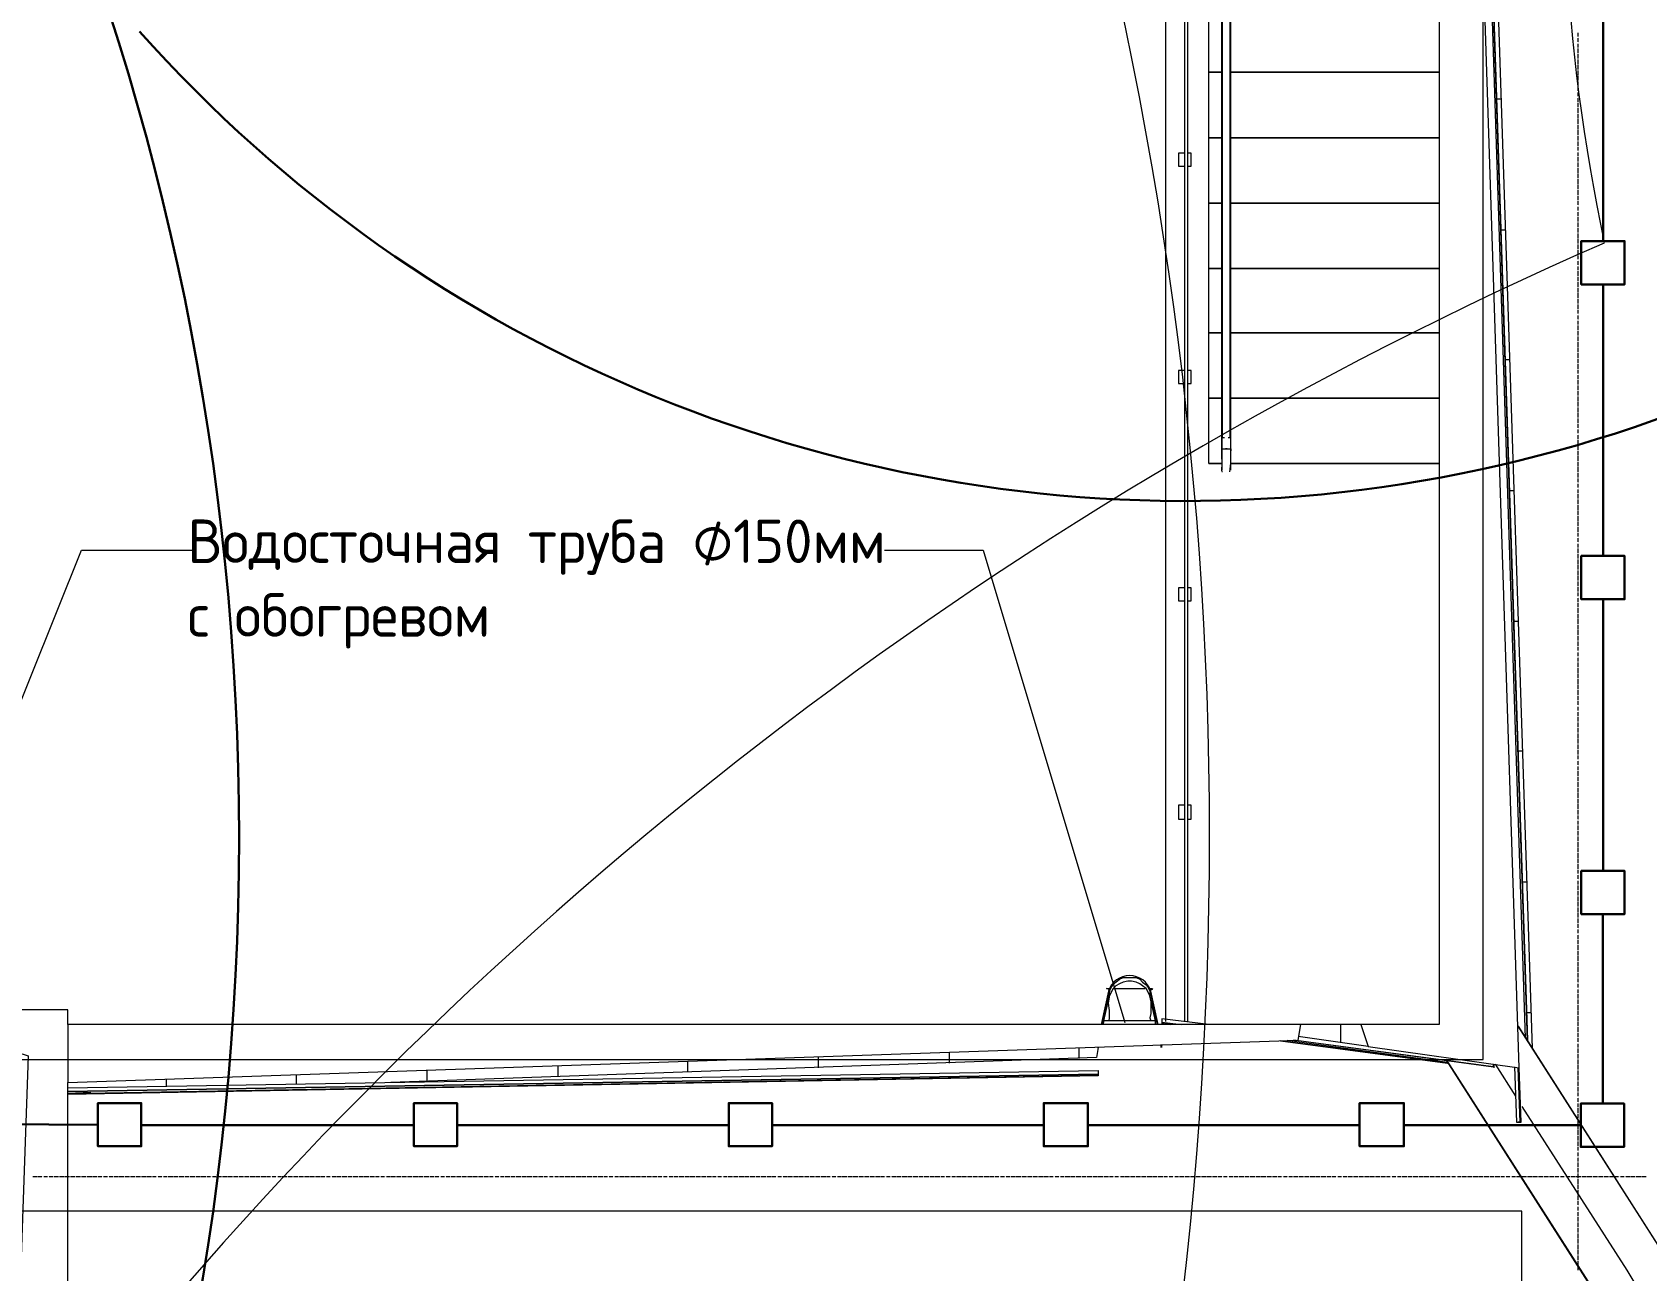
# Model space of a CAD drawing. Header units: millimetres. Extents: x -42533 to 645315, y 3457 to 82611.
# Drawn here: x 554626 to 562050, y 31886 to 37583 of the extents above; entities that cross this region are included whole.
import ezdxf

# ---------------------------------------------------------------- set-up
doc = ezdxf.new("R2010")
doc.units = ezdxf.units.MM
for name, color, linetype, true_color in [('PDF _!ЭОМ.Молниезащита', 7, 'Continuous', 0x954a95), ('PDF _Аннотация', 7, 'Continuous', 0xbababa), ('PDF _Антураж', 7, 'Continuous', 0xbababa), ('PDF _Крыша', 7, 'Continuous', 0xbababa), ('PDF _Крыша штриховка', 7, 'Continuous', 0xbababa), ('PDF _Лестницы', 7, 'Continuous', 0xbababa), ('PDF _Обобщенные модели', 7, 'Continuous', 0xbababa), ('PDF _Ограждение', 7, 'Continuous', 0xbababa), ('PDF _Оси', 7, 'Continuous', 0xbababa)]:
    doc.layers.add(name, color=color, linetype=linetype, true_color=true_color)
doc.layers.add('PDF _Линии', color=7, linetype='Continuous')
doc.layers.add('PDF _Текст', color=7, linetype='Continuous')
doc.styles.add('PDF GOST Common', font='GOST_Common.ttf')

msp = doc.modelspace()

# ---------------------------------------------------------------- linework, layer by layer
at = {"layer": 'PDF _!ЭОМ.Молниезащита', "color": 5, "lineweight": 30}
for points in [[(561850.7, 37876.2), (561850.7, 36872.4), (561850.7, 36622.5), (561948.1, 36622.5), (561948.1, 36423.4), (561749, 36423.4), (561749, 36622.5), (561850.7, 36622.5)], [(561850.7, 36423.4), (561850.7, 35423.9), (561850.7, 35174), (561948.1, 35174), (561948.1, 34975), (561749, 34975), (561749, 35174), (561850.7, 35174)], [(561850.7, 34975), (561850.7, 33975.4), (561850.7, 33725.5), (561948.1, 33725.5), (561948.1, 33526.5), (561749, 33526.5), (561749, 33725.5), (561850.7, 33725.5)], [(561848.6, 33526.5), (561848.6, 32904.9), (561848.6, 32655), (561946, 32655), (561946, 32455.9), (561746.9, 32455.9), (561746.9, 32655), (561848.6, 32655)], [(556380.4, 32556.1), (555376.6, 32556.1), (555126.7, 32556.1), (555126.7, 32458.7), (554927.7, 32458.7), (554927.7, 32657.8), (555126.7, 32657.8), (555126.7, 32556.1)], [(557828.9, 32556.1), (556829.3, 32556.1), (556579.4, 32556.1), (556579.4, 32458.7), (556380.4, 32458.7), (556380.4, 32657.8), (556579.4, 32657.8), (556579.4, 32556.1)], [(559277.4, 32556.1), (558277.8, 32556.1), (558027.9, 32556.1), (558027.9, 32458.7), (557828.9, 32458.7), (557828.9, 32657.8), (558027.9, 32657.8), (558027.9, 32556.1)], [(560730.1, 32556.1), (559730.5, 32556.1), (559480.7, 32556.1), (559480.7, 32458.7), (559277.4, 32458.7), (559277.4, 32657.8), (559480.7, 32657.8), (559480.7, 32556.1)], [(561746.9, 32555.5), (561183.3, 32556.1), (560933.4, 32556.1), (560933.4, 32458.7), (560730.1, 32458.7), (560730.1, 32657.8), (560933.4, 32657.8), (560933.4, 32556.1)], [(554250.8, 32562), (554927.7, 32558.2)]]:
    msp.add_lwpolyline(points, dxfattribs=at)
at = {"layer": 'PDF _!ЭОМ.Молниезащита', "color": 116, "lineweight": 30, "true_color": 0x136734}
for centre, radius in [((543274.8, 33878.4), 12301.6), ((567904.4, 20845.7), 12246.5)]:
    msp.add_circle(centre, radius, dxfattribs=at)
at = {"layer": 'PDF _!ЭОМ.Молниезащита', "lineweight": 13}
for centre, radius, start, end in [((541973.2, 33883.9), 18066.6, 258.64082, 32.4196), ((570543.1, 38448.5), 8879.4, 174.08386, 191.9092), ((569238.6, 19731.8), 18425.9, 113.6261, 221.93481)]:
    msp.add_arc(centre, radius, start, end, dxfattribs=at)
at = {"layer": 'PDF _!ЭОМ.Молниезащита', "lineweight": 30}
msp.add_arc((559928.9, 41862.4), 6435.6, 221.63269, 326.21705, dxfattribs=at)
at = {"layer": 'PDF _Аннотация', "color": 8, "lineweight": 9}
for points in [[(554030.6, 33155), (554852.2, 35200.6), (555360.5, 35200.6)], [(558545.5, 35200.6), (558998.6, 35200.6), (559650.9, 33027.9)]]:
    msp.add_lwpolyline(points, dxfattribs=at)
at = {"layer": 'PDF _Антураж', "color": 8, "lineweight": 18}
for points in [[(561959.2, 31888.6), (562226, 31443.9), (562759.6, 31363.4), (562399.6, 42502.4), (562602.9, 48813.1), (562399.6, 55094.1), (562556.3, 55733.6), (561328.1, 55733.6), (561213.7, 55272), (561188.3, 55263.5), (561306.9, 55733.6)], [(561137.5, 42362.6), (561146, 42366.9), (561154.4, 42366.9), (561154.4, 42362.6), (561188.3, 42362.6), (561192.6, 42366.9), (561501.7, 32947.4)], [(561493.3, 32955.9), (561188.3, 42362.6), (561213.7, 42354.1), (561522.9, 32909.3)], [(561501.7, 32943.2), (561192.6, 42358.4)], [(559578.9, 33171.9), (559587.4, 33188.9), (559595.8, 33201.6), (559608.5, 33214.3), (559625.5, 33227), (559642.4, 33235.4), (559663.6, 33235.4), (559680.5, 33235.4), (559701.7, 33235.4), (559718.7, 33227), (559731.4, 33214.3), (559748.3, 33201.6), (559756.8, 33188.9), (559765.2, 33171.9), (559765.2, 33150.7), (559756.8, 33167.7), (559748.3, 33184.6), (559731.4, 33197.3), (559718.7, 33205.8), (559701.7, 33214.3), (559680.5, 33218.5), (559663.6, 33218.5), (559642.4, 33214.3), (559625.5, 33205.8), (559608.5, 33197.3), (559595.8, 33184.6), (559587.4, 33167.7), (559578.9, 33150.7), (559578.9, 33171.9), (559545, 33019.4)], [(559553.5, 33036.4), (559578.9, 33150.7)], [(559765.2, 33171.9), (559799.1, 33019.4)], [(559790.7, 33036.4), (559765.2, 33150.7)], [(559790.7, 33019.4), (559790.7, 33036.4), (559553.5, 33036.4), (559549.2, 33019.4)], [(559896.5, 33019.4), (559820.3, 33027.9), (559909.2, 33019.4)], [(559820.3, 33023.7), (559858.4, 33019.4)], [(559820.3, 33019.4), (559820.3, 33019.4)], [(559523.8, 32913.6), (559528.1, 32913.6), (559519.6, 32867), (556275.3, 32752.6)], [(559816.1, 32926.3), (559816.1, 32913.6)], [(559820.3, 32913.6), (559820.3, 32926.3)], [(560396.3, 32947.4), (561133.3, 32845.8)], [(560438.7, 32947.4), (561345, 32824.6), (560426, 32947.4)], [(560769, 32917.8), (560447.1, 32964.4)], [(561349.3, 32824.6), (561349.3, 32837.3), (561345, 32824.6), (561345, 32828.8), (561345, 32833.1)], [(561349.3, 32820.4), (561349.3, 32837.3), (561345, 32828.8)], [(561442.4, 32824.6), (561450.9, 32570.5), (561467.9, 32570.5), (561472.1, 32570.5), (561459.4, 32570.5), (561463.6, 32570.5), (561467.9, 32570.5), (561463.6, 32570.5), (561467.9, 32570.5), (561472.1, 32570.5), (561463.6, 32820.4)], [(561467.9, 32570.5), (561459.4, 32820.4)], [(554788.7, 32727.2), (559528.1, 32807.7), (559528.1, 32790.7), (559528.1, 32786.5), (559528.1, 32782.3), (554788.7, 32697.6)], [(559528.1, 32790.7), (554788.7, 32710.3), (559528.1, 32790.7)], [(554894.6, 32706), (554788.7, 32701.8), (559528.1, 32786.5)], [(561450.9, 32570.5), (561463.6, 32570.5)]]:
    msp.add_lwpolyline(points, dxfattribs=at)
msp.add_lwpolyline([(560036.3, 33019.4), (559820.3, 33044.9), (559820.3, 33027.9), (559820.3, 33023.7), (559820.3, 33019.4), (559803.4, 33019.4), (559769.5, 33171.9, 0.742756), (559574.7, 33171.9), (559540.8, 33019.4)], format="xyb", dxfattribs=at)
msp.add_lwpolyline([(561133.3, 32841.6), (560366.7, 32943.2)], close=True, dxfattribs=at)
at = {"layer": 'PDF _Крыша', "color": 8, "lineweight": 9}
msp.add_lwpolyline([(560735.1, 33019.4), (560459.8, 33019.4)], dxfattribs=at)
at = {"layer": 'PDF _Крыша штриховка', "color": 8, "lineweight": 9}
for points in [[(561362, 37276), (561378.9, 37276)], [(561378.9, 36674.5), (561400.1, 36674.5)], [(561400.1, 36077.4), (561421.3, 36077.4)], [(561421.3, 35475.9), (561438.2, 35475.9)], [(561438.2, 34874.5), (561459.4, 34874.5)], [(561459.4, 34277.3), (561476.3, 34277.3)], [(561476.3, 33675.9), (561497.5, 33675.9)], [(561497.5, 33074.5), (561518.7, 33074.5)], [(560642, 33019.4), (560642, 32939)], [(558841.9, 32892.4), (558841.9, 32841.6)], [(559439.1, 32913.6), (559439.1, 32862.7)], [(557041.9, 32828.8), (557041.9, 32778)], [(557639.1, 32850), (557639.1, 32799.2)], [(558240.5, 32871.2), (558240.5, 32820.4)], [(555241.9, 32765.3), (555241.9, 32735.7)], [(555839.1, 32786.5), (555839.1, 32744.1)], [(556440.5, 32807.7), (556440.5, 32761.1)]]:
    msp.add_lwpolyline(points, dxfattribs=at)
at = {"layer": 'PDF _Лестницы', "lineweight": 9}
msp.add_lwpolyline([(560036.3, 35598.8), (560095.6, 35598.8), (560036.3, 35598.8), (560036.3, 35899.5), (560036.3, 36200.2), (560036.3, 36496.7), (560036.3, 36797.4), (560036.3, 37098.1), (560036.3, 37398.8), (560036.3, 37699.5), (560036.3, 38000.2), (560036.3, 38296.7), (560036.3, 38597.4), (560036.3, 38898.1), (560036.3, 39198.8), (560036.3, 39499.5), (560036.3, 39800.2), (560036.3, 40096.7), (560036.3, 40397.4), (560036.3, 40698.1), (560095.6, 40698.1)], dxfattribs=at)
for points in [[(560095.6, 37398.8), (560036.3, 37398.8)], [(561095.1, 37398.8), (560138, 37398.8)], [(560095.6, 37098.1), (560036.3, 37098.1)], [(561095.1, 37098.1), (560138, 37098.1)], [(560095.6, 36797.4), (560036.3, 36797.4)], [(561095.1, 36797.4), (560138, 36797.4)], [(560095.6, 36496.7), (560036.3, 36496.7)], [(561095.1, 36496.7), (560138, 36496.7)], [(560095.6, 36200.2), (560036.3, 36200.2)], [(561095.1, 36200.2), (560138, 36200.2)], [(560095.6, 35899.5), (560036.3, 35899.5)], [(561095.1, 35899.5), (560138, 35899.5)], [(561095.1, 35598.8), (560138, 35598.8)]]:
    msp.add_lwpolyline(points, close=True, dxfattribs=at)
at = {"layer": 'PDF _Линии', "color": 8, "lineweight": 9}
for points in [[(581530.7, 32858.5), (581619.6, 25417), (554538.8, 25489), (554538.8, 32858.5), (561298.4, 32858.5), (561298.4, 55496.4), (574597.4, 55496.4), (574597.4, 32858.5), (581496.8, 32858.5)], [(559837.2, 41134.4), (559837.2, 33032.1)], [(554788.7, 33019.4), (554788.7, 33087.2), (554191.5, 33087.2), (554212.7, 33002.5), (554606.6, 32875.4), (554348.2, 25484.8), (559511.1, 25688.1), (559523.8, 25755.8), (554788.7, 25755.8), (554788.7, 32752.6)], [(581399.4, 32197.8), (574597.4, 32197.8), (574597.4, 29449), (561476.3, 29449), (561476.3, 32159.7), (554538.8, 32159.7)]]:
    msp.add_lwpolyline(points, dxfattribs=at)
for points in [[(561095.1, 33019.4), (560735.1, 33019.4), (560769, 32917.8), (561463.6, 32820.4), (561154.4, 42362.6), (561095.1, 42375.3)], [(554788.7, 33019.4), (554788.7, 32752.6), (560447.1, 32947.4), (560459.8, 33019.4)]]:
    msp.add_lwpolyline(points, close=True, dxfattribs=at)
at = {"layer": 'PDF _Обобщенные модели', "color": 8, "lineweight": 18}
for points in [[(559578.9, 33180.4), (559566.2, 33184.6), (559578.9, 33184.6)], [(559574.7, 33036.4), (559578.9, 33044.9), (559578.9, 33053.3), (559578.9, 33083), (559574.7, 33116.9), (559578.9, 33146.5)], [(559600.1, 33184.6), (559672.1, 33184.6), (559744.1, 33184.6)], [(559765.2, 33184.6), (559778, 33184.6), (559773.7, 33180.4), (559765.2, 33176.1)], [(559769.5, 33125.3), (559769.5, 33070.3), (559765.2, 33049.1), (559769.5, 33036.4)]]:
    msp.add_lwpolyline(points, dxfattribs=at)
at = {"layer": 'PDF _Ограждение', "color": 8, "lineweight": 9}
for points in [[(559926.2, 33032.1), (559926.2, 41253), (559938.9, 41253), (559938.9, 33032.1)], [(560095.6, 35666.5), (560095.6, 35658.1), (560095.6, 35666.5), (560095.6, 35704.6), (560095.6, 35730.1), (560095.6, 40689.7), (560095.6, 40710.8), (560095.6, 41007.3), (560138, 41007.3), (560138, 41020), (560138, 41007.3)], [(560108.3, 35717.4), (560099.8, 35717.4), (560099.8, 40698.1), (560099.8, 40956.5), (560133.7, 40956.5), (560133.7, 40698.1), (560133.7, 35717.4), (560125.2, 35717.4)], [(560095.6, 40698.1), (560095.6, 35738.5), (560095.6, 35734.3), (560095.6, 35730.1), (560095.6, 35725.8), (560095.6, 35721.6), (560095.6, 35717.4), (560095.6, 35713.1), (560095.6, 35708.9), (560095.6, 35704.6), (560095.6, 35666.5), (560095.6, 35662.3), (560095.6, 35658.1), (560095.6, 35653.8), (560095.6, 35649.6), (560095.6, 35645.4), (560095.6, 35641.1), (560095.6, 35636.9), (560095.6, 35632.6), (560095.6, 35628.4), (560095.6, 35624.2), (560095.6, 35619.9), (560095.6, 35615.7), (560095.6, 35611.5), (560095.6, 35607.2), (560095.6, 35603), (560095.6, 35598.8), (560095.6, 35594.5), (560095.6, 35590.3), (560095.6, 35586.1), (560095.6, 35581.8), (560095.6, 35577.6), (560095.6, 35573.4), (560095.6, 35569.1)], [(560095.6, 35619.9), (560095.6, 35624.2), (560095.6, 35628.4), (560095.6, 35632.6), (560095.6, 35636.9), (560095.6, 35641.1), (560095.6, 35645.4), (560095.6, 35649.6), (560095.6, 35653.8), (560095.6, 35658.1), (560095.6, 35662.3), (560095.6, 35666.5), (560138, 35666.5), (560138, 35704.6), (560138, 35730.1), (560138, 40689.7)], [(560138, 35569.1), (560138, 35573.4), (560138, 35577.6), (560138, 35581.8), (560138, 35586.1), (560138, 35590.3), (560138, 35594.5), (560138, 35598.8), (560138, 35603), (560138, 35607.2), (560138, 35611.5), (560138, 35615.7), (560138, 35619.9), (560138, 35624.2), (560138, 35628.4), (560138, 35632.6), (560138, 35636.9), (560138, 35641.1), (560138, 35645.4), (560138, 35649.6), (560138, 35653.8), (560138, 35658.1), (560138, 35662.3), (560138, 35666.5), (560138, 35704.6), (560138, 35708.9), (560138, 35713.1), (560138, 35717.4), (560138, 35721.6), (560138, 35725.8), (560138, 35730.1), (560138, 35734.3), (560138, 35738.5), (560138, 40698.1)], [(559926.2, 37026.1), (559896.5, 37026.1), (559896.5, 36966.8), (559926.2, 36966.8)], [(559938.9, 36966.8), (559955.8, 36966.8), (559955.8, 37026.1), (559938.9, 37026.1)], [(559926.2, 36026.5), (559896.5, 36026.5), (559896.5, 35967.2), (559926.2, 35967.2)], [(559938.9, 35967.2), (559955.8, 35967.2), (559955.8, 36026.5), (559938.9, 36026.5)], [(560095.6, 35564.9), (560095.6, 35569.1), (560095.6, 35573.4), (560095.6, 35577.6), (560095.6, 35581.8)], [(560099.8, 35560.6), (560095.6, 35560.6)], [(559926.2, 35027), (559896.5, 35027), (559896.5, 34967.7), (559926.2, 34967.7)], [(559938.9, 34967.7), (559955.8, 34967.7), (559955.8, 35027), (559938.9, 35027)], [(559926.2, 34027.5), (559896.5, 34027.5), (559896.5, 33963.9), (559926.2, 33963.9)], [(559938.9, 33963.9), (559955.8, 33963.9), (559955.8, 34027.5), (559938.9, 34027.5)], [(562162.5, 31909.8), (561459.4, 33011), (562149.7, 31926.7)], [(562543.6, 30639.2), (561129, 32854.3), (562552.1, 30630.7)], [(561353.5, 32837.3), (561446.7, 32689.1)], [(561476.3, 32642.5), (561959.2, 31888.6)]]:
    msp.add_lwpolyline(points, dxfattribs=at)
for points in [[(560112.5, 35666.5), (560121, 35666.5), (560116.8, 35666.5)], [(560138, 35666.5), (560138, 35658.1)]]:
    msp.add_lwpolyline(points, close=True, dxfattribs=at)
at = {"layer": 'PDF _Ограждение', "lineweight": 9}
msp.add_arc((559447.6, 35641.1), 690.8, 353.31068, 2.1081, dxfattribs=at)
at = {"layer": 'PDF _Оси', "color": 8, "lineweight": 9}
for points in [[(561734.7, 37564), (561734.7, 37580.9)], [(561734.7, 37559.7), (561734.7, 37559.7)], [(561734.7, 37538.6), (561734.7, 37555.5)], [(561734.7, 37534.3), (561734.7, 37534.3)], [(561734.7, 37513.1), (561734.7, 37530.1)], [(561734.7, 37487.7), (561734.7, 37508.9)], [(561734.7, 37462.3), (561734.7, 37483.5)], [(561734.7, 37436.9), (561734.7, 37458.1)], [(561734.7, 37411.5), (561734.7, 37432.7)], [(561734.7, 37386.1), (561734.7, 37407.3)], [(561734.7, 37360.7), (561734.7, 37381.8)], [(561734.7, 37335.3), (561734.7, 37356.4)], [(561734.7, 37314.1), (561734.7, 37331)], [(561734.7, 37309.8), (561734.7, 37309.8)], [(561734.7, 37288.7), (561734.7, 37305.6)], [(561734.7, 37284.4), (561734.7, 37284.4)], [(561734.7, 37263.3), (561734.7, 37280.2)], [(561734.7, 37237.8), (561734.7, 37259)], [(561734.7, 37212.4), (561734.7, 37233.6)], [(561734.7, 37187), (561734.7, 37208.2)], [(561734.7, 37161.6), (561734.7, 37182.8)], [(561734.7, 37136.2), (561734.7, 37157.4)], [(561734.7, 37110.8), (561734.7, 37132)], [(561734.7, 37085.4), (561734.7, 37106.5)], [(561734.7, 37060), (561734.7, 37081.1)], [(561734.7, 37038.8), (561734.7, 37055.7)], [(561734.7, 37034.5), (561734.7, 37034.5)], [(561734.7, 37013.4), (561734.7, 37030.3)], [(561734.7, 36988), (561734.7, 37009.1)], [(561734.7, 36962.5), (561734.7, 36983.7)], [(561734.7, 36937.1), (561734.7, 36958.3)], [(561734.7, 36911.7), (561734.7, 36932.9)], [(561734.7, 36886.3), (561734.7, 36907.5)], [(561734.7, 36860.9), (561734.7, 36882.1)], [(561734.7, 36835.5), (561734.7, 36856.7)], [(561734.7, 36810.1), (561734.7, 36831.3)], [(561734.7, 36788.9), (561734.7, 36805.8)], [(561734.7, 36784.7), (561734.7, 36784.7)], [(561734.7, 36763.5), (561734.7, 36780.4)], [(561734.7, 36759.3), (561734.7, 36759.3)], [(561734.7, 36738.1), (561734.7, 36755)], [(561734.7, 36712.7), (561734.7, 36733.8)], [(561734.7, 36687.3), (561734.7, 36708.4)], [(561734.7, 36661.8), (561734.7, 36683)], [(561734.7, 36636.4), (561734.7, 36657.6)], [(561734.7, 36611), (561734.7, 36632.2)], [(561734.7, 36585.6), (561734.7, 36606.8)], [(561734.7, 36560.2), (561734.7, 36581.4)], [(561734.7, 36539), (561734.7, 36556)], [(561734.7, 36534.8), (561734.7, 36534.8)], [(561734.7, 36513.6), (561734.7, 36530.5)], [(561734.7, 36509.4), (561734.7, 36509.4)], [(561734.7, 36488.2), (561734.7, 36505.1)], [(561734.7, 36462.8), (561734.7, 36484)], [(561734.7, 36437.4), (561734.7, 36458.5)], [(561734.7, 36412), (561734.7, 36433.1)], [(561734.7, 36386.5), (561734.7, 36407.7)], [(561734.7, 36361.1), (561734.7, 36382.3)], [(561734.7, 36335.7), (561734.7, 36356.9)], [(561734.7, 36310.3), (561734.7, 36331.5)], [(561734.7, 36289.1), (561734.7, 36306.1)], [(561734.7, 36284.9), (561734.7, 36284.9)], [(561734.7, 36263.7), (561734.7, 36280.7)], [(561734.7, 36259.5), (561734.7, 36259.5)], [(561734.7, 36238.3), (561734.7, 36255.2)], [(561734.7, 36212.9), (561734.7, 36234.1)], [(561734.7, 36187.5), (561734.7, 36208.7)], [(561734.7, 36162.1), (561734.7, 36183.2)], [(561734.7, 36136.7), (561734.7, 36157.8)], [(561734.7, 36111.2), (561734.7, 36132.4)], [(561734.7, 36085.8), (561734.7, 36107)], [(561734.7, 36060.4), (561734.7, 36081.6)], [(561734.7, 36035), (561734.7, 36056.2)], [(561734.7, 36013.8), (561734.7, 36030.8)], [(561734.7, 36009.6), (561734.7, 36009.6)], [(561734.7, 35988.4), (561734.7, 36005.4)], [(561734.7, 35963), (561734.7, 35984.2)], [(561734.7, 35937.6), (561734.7, 35958.8)], [(561734.7, 35912.2), (561734.7, 35933.4)], [(561734.7, 35886.8), (561734.7, 35907.9)], [(561734.7, 35861.4), (561734.7, 35882.5)], [(561734.7, 35835.9), (561734.7, 35857.1)], [(561734.7, 35810.5), (561734.7, 35831.7)], [(561734.7, 35785.1), (561734.7, 35806.3)], [(561734.7, 35763.9), (561734.7, 35780.9)], [(561734.7, 35759.7), (561734.7, 35759.7)], [(561734.7, 35738.5), (561734.7, 35755.5)], [(561734.7, 35734.3), (561734.7, 35734.3)], [(561734.7, 35713.1), (561734.7, 35730.1)], [(561734.7, 35687.7), (561734.7, 35708.9)], [(561734.7, 35662.3), (561734.7, 35683.5)], [(561734.7, 35636.9), (561734.7, 35658.1)], [(561734.7, 35611.5), (561734.7, 35632.6)], [(561734.7, 35586.1), (561734.7, 35607.2)], [(561734.7, 35560.6), (561734.7, 35581.8)], [(561734.7, 35535.2), (561734.7, 35556.4)], [(561734.7, 35514.1), (561734.7, 35531)], [(561734.7, 35509.8), (561734.7, 35509.8)], [(561734.7, 35488.6), (561734.7, 35505.6)], [(561734.7, 35484.4), (561734.7, 35484.4)], [(561734.7, 35463.2), (561734.7, 35480.2)], [(561734.7, 35437.8), (561734.7, 35459)], [(561734.7, 35412.4), (561734.7, 35433.6)], [(561734.7, 35387), (561734.7, 35408.2)], [(561734.7, 35361.6), (561734.7, 35382.8)], [(561734.7, 35336.2), (561734.7, 35357.4)], [(561734.7, 35310.8), (561734.7, 35331.9)], [(561734.7, 35285.4), (561734.7, 35306.5)], [(561734.7, 35264.2), (561734.7, 35281.1)], [(561734.7, 35259.9), (561734.7, 35259.9)], [(561734.7, 35238.8), (561734.7, 35255.7)], [(561734.7, 35234.5), (561734.7, 35234.5)], [(561734.7, 35213.3), (561734.7, 35230.3)], [(561734.7, 35187.9), (561734.7, 35209.1)], [(561734.7, 35162.5), (561734.7, 35183.7)], [(561734.7, 35137.1), (561734.7, 35158.3)], [(561734.7, 35111.7), (561734.7, 35132.9)], [(561734.7, 35086.3), (561734.7, 35107.5)], [(561734.7, 35060.9), (561734.7, 35082.1)], [(561734.7, 35035.5), (561734.7, 35056.6)], [(561734.7, 35010.1), (561734.7, 35031.2)], [(561734.7, 34988.9), (561734.7, 35005.8)], [(561734.7, 34984.6), (561734.7, 34984.6)], [(561734.7, 34963.5), (561734.7, 34980.4)], [(561734.7, 34938.1), (561734.7, 34959.2)], [(561734.7, 34912.6), (561734.7, 34933.8)], [(561734.7, 34887.2), (561734.7, 34908.4)], [(561734.7, 34861.8), (561734.7, 34883)], [(561734.7, 34836.4), (561734.7, 34857.6)], [(561734.7, 34811), (561734.7, 34832.2)], [(561734.7, 34785.6), (561734.7, 34806.8)], [(561734.7, 34760.2), (561734.7, 34781.3)], [(561734.7, 34739), (561734.7, 34755.9)], [(561734.7, 34734.8), (561734.7, 34734.8)], [(561734.7, 34713.6), (561734.7, 34730.5)], [(561734.7, 34709.3), (561734.7, 34709.3)], [(561734.7, 34688.2), (561734.7, 34705.1)], [(561734.7, 34662.8), (561734.7, 34683.9)], [(561734.7, 34637.3), (561734.7, 34658.5)], [(561734.7, 34611.9), (561734.7, 34633.1)], [(561734.7, 34586.5), (561734.7, 34607.7)], [(561734.7, 34561.1), (561734.7, 34582.3)], [(561734.7, 34535.7), (561734.7, 34556.9)], [(561734.7, 34510.3), (561734.7, 34531.5)], [(561734.7, 34489.1), (561734.7, 34506)], [(561734.7, 34484.9), (561734.7, 34484.9)], [(561734.7, 34463.7), (561734.7, 34480.6)], [(561734.7, 34459.5), (561734.7, 34459.5)], [(561734.7, 34438.3), (561734.7, 34455.2)], [(561734.7, 34412.9), (561734.7, 34434)], [(561734.7, 34387.5), (561734.7, 34408.6)], [(561734.7, 34362), (561734.7, 34383.2)], [(561734.7, 34336.6), (561734.7, 34357.8)], [(561734.7, 34311.2), (561734.7, 34332.4)], [(561734.7, 34285.8), (561734.7, 34307)], [(561734.7, 34260.4), (561734.7, 34281.6)], [(561734.7, 34239.2), (561734.7, 34256.2)], [(561734.7, 34235), (561734.7, 34235)], [(561734.7, 34213.8), (561734.7, 34230.7)], [(561734.7, 34209.6), (561734.7, 34209.6)], [(561734.7, 34188.4), (561734.7, 34205.3)], [(561734.7, 34163), (561734.7, 34184.2)], [(561734.7, 34137.6), (561734.7, 34158.7)], [(561734.7, 34112.2), (561734.7, 34133.3)], [(561734.7, 34086.7), (561734.7, 34107.9)], [(561734.7, 34061.3), (561734.7, 34082.5)], [(561734.7, 34035.9), (561734.7, 34057.1)], [(561734.7, 34010.5), (561734.7, 34031.7)], [(561734.7, 33985.1), (561734.7, 34006.3)], [(561734.7, 33963.9), (561734.7, 33980.9)], [(561734.7, 33959.7), (561734.7, 33959.7)], [(561734.7, 33938.5), (561734.7, 33955.5)], [(561734.7, 33913.1), (561734.7, 33934.3)], [(561734.7, 33887.7), (561734.7, 33908.9)], [(561734.7, 33862.3), (561734.7, 33883.5)], [(561734.7, 33836.9), (561734.7, 33858)], [(561734.7, 33811.4), (561734.7, 33832.6)], [(561734.7, 33786), (561734.7, 33807.2)], [(561734.7, 33760.6), (561734.7, 33781.8)], [(561734.7, 33735.2), (561734.7, 33756.4)], [(561734.7, 33714), (561734.7, 33731)], [(561734.7, 33709.8), (561734.7, 33709.8)], [(561734.7, 33688.6), (561734.7, 33705.6)], [(561734.7, 33684.4), (561734.7, 33684.4)], [(561734.7, 33663.2), (561734.7, 33680.2)], [(561734.7, 33637.8), (561734.7, 33659)], [(561734.7, 33612.4), (561734.7, 33633.6)], [(561734.7, 33587), (561734.7, 33608.2)], [(561734.7, 33561.6), (561734.7, 33582.7)], [(561734.7, 33536.2), (561734.7, 33557.3)], [(561734.7, 33510.7), (561734.7, 33531.9)], [(561734.7, 33485.3), (561734.7, 33506.5)], [(561734.7, 33464.2), (561734.7, 33481.1)], [(561734.7, 33459.9), (561734.7, 33459.9)], [(561734.7, 33438.7), (561734.7, 33455.7)], [(561734.7, 33434.5), (561734.7, 33434.5)], [(561734.7, 33413.3), (561734.7, 33430.3)], [(561734.7, 33387.9), (561734.7, 33409.1)], [(561734.7, 33362.5), (561734.7, 33383.7)], [(561734.7, 33337.1), (561734.7, 33358.3)], [(561734.7, 33311.7), (561734.7, 33332.9)], [(561734.7, 33286.3), (561734.7, 33307.4)], [(561734.7, 33260.9), (561734.7, 33282)], [(561734.7, 33235.4), (561734.7, 33256.6)], [(561734.7, 33214.3), (561734.7, 33231.2)], [(561734.7, 33210), (561734.7, 33210)], [(561734.7, 33188.9), (561734.7, 33205.8)], [(561734.7, 33184.6), (561734.7, 33184.6)], [(561734.7, 33163.4), (561734.7, 33180.4)], [(561734.7, 33138), (561734.7, 33159.2)], [(561734.7, 33112.6), (561734.7, 33133.8)], [(561734.7, 33087.2), (561734.7, 33108.4)], [(561734.7, 33061.8), (561734.7, 33083)], [(561734.7, 33036.4), (561734.7, 33057.6)], [(561734.7, 33011), (561734.7, 33032.1)], [(561734.7, 32985.6), (561734.7, 33006.7)], [(561734.7, 32960.1), (561734.7, 32981.3)], [(561734.7, 32939), (561734.7, 32955.9)], [(561734.7, 32934.7), (561734.7, 32934.7)], [(561734.7, 32913.6), (561734.7, 32930.5)], [(561734.7, 32888.1), (561734.7, 32909.3)], [(561734.7, 32862.7), (561734.7, 32883.9)], [(561734.7, 32837.3), (561734.7, 32858.5)], [(561734.7, 32811.9), (561734.7, 32833.1)], [(561734.7, 32786.5), (561734.7, 32807.7)], [(561734.7, 32761.1), (561734.7, 32782.3)], [(561734.7, 32735.7), (561734.7, 32756.8)], [(561734.7, 32710.3), (561734.7, 32731.4)], [(561734.7, 32689.1), (561734.7, 32706)], [(561734.7, 32684.8), (561734.7, 32684.8)], [(561734.7, 32663.7), (561734.7, 32680.6)], [(561734.7, 32659.4), (561734.7, 32659.4)], [(561734.7, 32638.3), (561734.7, 32655.2)], [(561734.7, 32612.8), (561734.7, 32634)], [(561734.7, 32587.4), (561734.7, 32608.6)], [(561734.7, 32562), (561734.7, 32583.2)], [(561734.7, 32536.6), (561734.7, 32557.8)], [(561734.7, 32511.2), (561734.7, 32532.4)], [(561734.7, 32485.8), (561734.7, 32507)], [(561734.7, 32460.4), (561734.7, 32481.6)], [(561734.7, 32439.2), (561734.7, 32456.1)], [(561734.7, 32435), (561734.7, 32435)], [(561734.7, 32413.8), (561734.7, 32430.7)], [(561734.7, 32409.5), (561734.7, 32409.5)], [(561734.7, 32388.4), (561734.7, 32405.3)], [(561734.7, 32363), (561734.7, 32384.1)], [(554627.8, 32320.6), (554648.9, 32320.6)], [(554653.2, 32320.6), (554670.1, 32320.6)], [(554674.4, 32320.6), (554674.4, 32320.6)], [(554678.6, 32320.6), (554695.5, 32320.6)], [(554699.8, 32320.6), (554699.8, 32320.6)], [(554704, 32320.6), (554720.9, 32320.6)], [(554725.2, 32320.6), (554746.4, 32320.6)], [(554750.6, 32320.6), (554771.8, 32320.6)], [(554776, 32320.6), (554797.2, 32320.6)], [(554801.4, 32320.6), (554822.6, 32320.6)], [(554826.8, 32320.6), (554848, 32320.6)], [(554852.2, 32320.6), (554873.4, 32320.6)], [(554877.7, 32320.6), (554898.8, 32320.6)], [(554903.1, 32320.6), (554924.2, 32320.6)], [(554928.5, 32320.6), (554945.4, 32320.6)], [(554949.7, 32320.6), (554949.7, 32320.6)], [(554953.9, 32320.6), (554970.8, 32320.6)], [(554975.1, 32320.6), (554975.1, 32320.6)], [(554979.3, 32320.6), (554996.2, 32320.6)], [(555000.5, 32320.6), (555021.7, 32320.6)], [(555025.9, 32320.6), (555047.1, 32320.6)], [(555051.3, 32320.6), (555072.5, 32320.6)], [(555076.7, 32320.6), (555097.9, 32320.6)], [(555102.1, 32320.6), (555123.3, 32320.6)], [(555127.5, 32320.6), (555148.7, 32320.6)], [(555153, 32320.6), (555174.1, 32320.6)], [(555178.4, 32320.6), (555195.3, 32320.6)], [(555199.5, 32320.6), (555199.5, 32320.6)], [(555203.8, 32320.6), (555220.7, 32320.6)], [(555225, 32320.6), (555225, 32320.6)], [(555229.2, 32320.6), (555246.1, 32320.6)], [(555250.4, 32320.6), (555271.5, 32320.6)], [(555275.8, 32320.6), (555297, 32320.6)], [(555301.2, 32320.6), (555322.4, 32320.6)], [(555326.6, 32320.6), (555347.8, 32320.6)], [(555352, 32320.6), (555373.2, 32320.6)], [(555377.4, 32320.6), (555398.6, 32320.6)], [(555402.8, 32320.6), (555424, 32320.6)], [(555428.2, 32320.6), (555445.2, 32320.6)], [(555449.4, 32320.6), (555449.4, 32320.6)], [(555453.7, 32320.6), (555470.6, 32320.6)], [(555474.8, 32320.6), (555474.8, 32320.6)], [(555479.1, 32320.6), (555496, 32320.6)], [(555500.3, 32320.6), (555521.4, 32320.6)], [(555525.7, 32320.6), (555546.8, 32320.6)], [(555551.1, 32320.6), (555572.3, 32320.6)], [(555576.5, 32320.6), (555597.7, 32320.6)], [(555601.9, 32320.6), (555623.1, 32320.6)], [(555627.3, 32320.6), (555648.5, 32320.6)], [(555652.7, 32320.6), (555673.9, 32320.6)], [(555678.1, 32320.6), (555699.3, 32320.6)], [(555703.5, 32320.6), (555720.5, 32320.6)], [(555724.7, 32320.6), (555724.7, 32320.6)], [(555729, 32320.6), (555745.9, 32320.6)], [(555750.1, 32320.6), (555750.1, 32320.6)], [(555754.4, 32320.6), (555771.3, 32320.6)], [(555775.5, 32320.6), (555796.7, 32320.6)], [(555801, 32320.6), (555822.1, 32320.6)], [(555826.4, 32320.6), (555847.5, 32320.6)], [(555851.8, 32320.6), (555873, 32320.6)], [(555877.2, 32320.6), (555898.4, 32320.6)], [(555902.6, 32320.6), (555923.8, 32320.6)], [(555928, 32320.6), (555949.2, 32320.6)], [(555953.4, 32320.6), (555970.4, 32320.6)], [(555974.6, 32320.6), (555974.6, 32320.6)], [(555978.8, 32320.6), (555995.8, 32320.6)], [(556000, 32320.6), (556000, 32320.6)], [(556004.3, 32320.6), (556021.2, 32320.6)], [(556025.4, 32320.6), (556046.6, 32320.6)], [(556050.8, 32320.6), (556072, 32320.6)], [(556076.3, 32320.6), (556097.4, 32320.6)], [(556101.7, 32320.6), (556122.8, 32320.6)], [(556127.1, 32320.6), (556148.3, 32320.6)], [(556152.5, 32320.6), (556173.7, 32320.6)], [(556177.9, 32320.6), (556199.1, 32320.6)], [(556203.3, 32320.6), (556220.3, 32320.6)], [(556224.5, 32320.6), (556224.5, 32320.6)], [(556228.7, 32320.6), (556245.7, 32320.6)], [(556249.9, 32320.6), (556249.9, 32320.6)], [(556254.1, 32320.6), (556271.1, 32320.6)], [(556275.3, 32320.6), (556296.5, 32320.6)], [(556300.7, 32320.6), (556321.9, 32320.6)], [(556326.1, 32320.6), (556347.3, 32320.6)], [(556351.6, 32320.6), (556372.7, 32320.6)], [(556377, 32320.6), (556398.1, 32320.6)], [(556402.4, 32320.6), (556423.6, 32320.6)], [(556427.8, 32320.6), (556449, 32320.6)], [(556453.2, 32320.6), (556474.4, 32320.6)], [(556478.6, 32320.6), (556495.6, 32320.6)], [(556499.8, 32320.6), (556499.8, 32320.6)], [(556504, 32320.6), (556521, 32320.6)], [(556525.2, 32320.6), (556525.2, 32320.6)], [(556529.4, 32320.6), (556546.4, 32320.6)], [(556550.6, 32320.6), (556571.8, 32320.6)], [(556576, 32320.6), (556597.2, 32320.6)], [(556601.4, 32320.6), (556622.6, 32320.6)], [(556626.9, 32320.6), (556648, 32320.6)], [(556652.3, 32320.6), (556673.4, 32320.6)], [(556677.7, 32320.6), (556698.9, 32320.6)], [(556703.1, 32320.6), (556724.3, 32320.6)], [(556728.5, 32320.6), (556745.4, 32320.6)], [(556749.7, 32320.6), (556749.7, 32320.6)], [(556753.9, 32320.6), (556770.9, 32320.6)], [(556775.1, 32320.6), (556775.1, 32320.6)], [(556779.3, 32320.6), (556796.3, 32320.6)], [(556800.5, 32320.6), (556821.7, 32320.6)], [(556825.9, 32320.6), (556847.1, 32320.6)], [(556851.3, 32320.6), (556872.5, 32320.6)], [(556876.7, 32320.6), (556897.9, 32320.6)], [(556902.2, 32320.6), (556923.3, 32320.6)], [(556927.6, 32320.6), (556948.7, 32320.6)], [(556953, 32320.6), (556974.2, 32320.6)], [(556978.4, 32320.6), (556995.3, 32320.6)], [(556999.6, 32320.6), (556999.6, 32320.6)], [(557003.8, 32320.6), (557020.7, 32320.6)], [(557025, 32320.6), (557025, 32320.6)], [(557029.2, 32320.6), (557046.2, 32320.6)], [(557050.4, 32320.6), (557071.6, 32320.6)], [(557075.8, 32320.6), (557097, 32320.6)], [(557101.2, 32320.6), (557122.4, 32320.6)], [(557126.6, 32320.6), (557147.8, 32320.6)], [(557152, 32320.6), (557173.2, 32320.6)], [(557177.4, 32320.6), (557198.6, 32320.6)], [(557202.9, 32320.6), (557224, 32320.6)], [(557228.3, 32320.6), (557249.4, 32320.6)], [(557253.7, 32320.6), (557270.6, 32320.6)], [(557274.9, 32320.6), (557274.9, 32320.6)], [(557279.1, 32320.6), (557296, 32320.6)], [(557300.3, 32320.6), (557300.3, 32320.6)], [(557304.5, 32320.6), (557321.4, 32320.6)], [(557325.7, 32320.6), (557346.9, 32320.6)], [(557351.1, 32320.6), (557372.3, 32320.6)], [(557376.5, 32320.6), (557397.7, 32320.6)], [(557401.9, 32320.6), (557423.1, 32320.6)], [(557427.3, 32320.6), (557448.5, 32320.6)], [(557452.7, 32320.6), (557473.9, 32320.6)], [(557478.2, 32320.6), (557499.3, 32320.6)], [(557503.6, 32320.6), (557520.5, 32320.6)], [(557524.7, 32320.6), (557524.7, 32320.6)], [(557529, 32320.6), (557545.9, 32320.6)], [(557550.2, 32320.6), (557550.2, 32320.6)], [(557554.4, 32320.6), (557571.3, 32320.6)], [(557575.6, 32320.6), (557596.7, 32320.6)], [(557601, 32320.6), (557622.2, 32320.6)], [(557626.4, 32320.6), (557647.6, 32320.6)], [(557651.8, 32320.6), (557673, 32320.6)], [(557677.2, 32320.6), (557698.4, 32320.6)], [(557702.6, 32320.6), (557723.8, 32320.6)], [(557728, 32320.6), (557749.2, 32320.6)], [(557753.5, 32320.6), (557770.4, 32320.6)], [(557774.6, 32320.6), (557774.6, 32320.6)], [(557778.9, 32320.6), (557795.8, 32320.6)], [(557800, 32320.6), (557800, 32320.6)], [(557804.3, 32320.6), (557821.2, 32320.6)], [(557825.5, 32320.6), (557846.6, 32320.6)], [(557850.9, 32320.6), (557872, 32320.6)], [(557876.3, 32320.6), (557897.5, 32320.6)], [(557901.7, 32320.6), (557922.9, 32320.6)], [(557927.1, 32320.6), (557948.3, 32320.6)], [(557952.5, 32320.6), (557973.7, 32320.6)], [(557977.9, 32320.6), (557999.1, 32320.6)], [(558003.3, 32320.6), (558024.5, 32320.6)], [(558028.8, 32320.6), (558045.7, 32320.6)], [(558049.9, 32320.6), (558049.9, 32320.6)], [(558054.2, 32320.6), (558071.1, 32320.6)], [(558075.3, 32320.6), (558075.3, 32320.6)], [(558079.6, 32320.6), (558096.5, 32320.6)], [(558100.8, 32320.6), (558121.9, 32320.6)], [(558126.2, 32320.6), (558147.3, 32320.6)], [(558151.6, 32320.6), (558172.8, 32320.6)], [(558177, 32320.6), (558198.2, 32320.6)], [(558202.4, 32320.6), (558223.6, 32320.6)], [(558227.8, 32320.6), (558249, 32320.6)], [(558253.2, 32320.6), (558274.4, 32320.6)], [(558278.6, 32320.6), (558295.6, 32320.6)], [(558299.8, 32320.6), (558299.8, 32320.6)], [(558304.1, 32320.6), (558321, 32320.6)], [(558325.2, 32320.6), (558325.2, 32320.6)], [(558329.5, 32320.6), (558346.4, 32320.6)], [(558350.6, 32320.6), (558371.8, 32320.6)], [(558376.1, 32320.6), (558397.2, 32320.6)], [(558401.5, 32320.6), (558422.6, 32320.6)], [(558426.9, 32320.6), (558448.1, 32320.6)], [(558452.3, 32320.6), (558473.5, 32320.6)], [(558477.7, 32320.6), (558498.9, 32320.6)], [(558503.1, 32320.6), (558524.3, 32320.6)], [(558528.5, 32320.6), (558545.5, 32320.6)], [(558549.7, 32320.6), (558549.7, 32320.6)], [(558553.9, 32320.6), (558570.9, 32320.6)], [(558575.1, 32320.6), (558575.1, 32320.6)], [(558579.3, 32320.6), (558596.3, 32320.6)], [(558600.5, 32320.6), (558621.7, 32320.6)], [(558625.9, 32320.6), (558647.1, 32320.6)], [(558651.3, 32320.6), (558672.5, 32320.6)], [(558676.8, 32320.6), (558697.9, 32320.6)], [(558702.2, 32320.6), (558723.3, 32320.6)], [(558727.6, 32320.6), (558748.8, 32320.6)], [(558753, 32320.6), (558774.2, 32320.6)], [(558778.4, 32320.6), (558799.6, 32320.6)], [(558803.8, 32320.6), (558820.8, 32320.6)], [(558825, 32320.6), (558825, 32320.6)], [(558829.2, 32320.6), (558846.2, 32320.6)], [(558850.4, 32320.6), (558850.4, 32320.6)], [(558854.6, 32320.6), (558871.6, 32320.6)], [(558875.8, 32320.6), (558897, 32320.6)], [(558901.2, 32320.6), (558922.4, 32320.6)], [(558926.6, 32320.6), (558947.8, 32320.6)], [(558952.1, 32320.6), (558973.2, 32320.6)], [(558977.5, 32320.6), (558998.6, 32320.6)], [(559002.9, 32320.6), (559024.1, 32320.6)], [(559028.3, 32320.6), (559049.5, 32320.6)], [(559053.7, 32320.6), (559070.6, 32320.6)], [(559074.9, 32320.6), (559074.9, 32320.6)], [(559079.1, 32320.6), (559096.1, 32320.6)], [(559100.3, 32320.6), (559100.3, 32320.6)], [(559104.5, 32320.6), (559121.5, 32320.6)], [(559125.7, 32320.6), (559146.9, 32320.6)], [(559151.1, 32320.6), (559172.3, 32320.6)], [(559176.5, 32320.6), (559197.7, 32320.6)], [(559201.9, 32320.6), (559223.1, 32320.6)], [(559227.4, 32320.6), (559248.5, 32320.6)], [(559252.8, 32320.6), (559273.9, 32320.6)], [(559278.2, 32320.6), (559299.4, 32320.6)], [(559303.6, 32320.6), (559320.5, 32320.6)], [(559324.8, 32320.6), (559324.8, 32320.6)], [(559329, 32320.6), (559345.9, 32320.6)], [(559350.2, 32320.6), (559350.2, 32320.6)], [(559354.4, 32320.6), (559371.4, 32320.6)], [(559375.6, 32320.6), (559396.8, 32320.6)], [(559401, 32320.6), (559422.2, 32320.6)], [(559426.4, 32320.6), (559447.6, 32320.6)], [(559451.8, 32320.6), (559473, 32320.6)], [(559477.2, 32320.6), (559498.4, 32320.6)], [(559502.7, 32320.6), (559523.8, 32320.6)], [(559528.1, 32320.6), (559549.2, 32320.6)], [(559553.5, 32320.6), (559574.7, 32320.6)], [(559578.9, 32320.6), (559595.8, 32320.6)], [(559600.1, 32320.6), (559600.1, 32320.6)], [(559604.3, 32320.6), (559621.2, 32320.6)], [(559625.5, 32320.6), (559625.5, 32320.6)], [(559629.7, 32320.6), (559646.7, 32320.6)], [(559650.9, 32320.6), (559672.1, 32320.6)], [(559676.3, 32320.6), (559697.5, 32320.6)], [(559701.7, 32320.6), (559722.9, 32320.6)], [(559727.1, 32320.6), (559748.3, 32320.6)], [(559752.5, 32320.6), (559773.7, 32320.6)], [(559778, 32320.6), (559799.1, 32320.6)], [(559803.4, 32320.6), (559824.5, 32320.6)], [(559828.8, 32320.6), (559845.7, 32320.6)], [(559850, 32320.6), (559850, 32320.6)], [(559854.2, 32320.6), (559871.1, 32320.6)], [(559875.4, 32320.6), (559875.4, 32320.6)], [(559879.6, 32320.6), (559896.5, 32320.6)], [(559900.8, 32320.6), (559922, 32320.6)], [(559926.2, 32320.6), (559947.4, 32320.6)], [(559951.6, 32320.6), (559972.8, 32320.6)], [(559977, 32320.6), (559998.2, 32320.6)], [(560002.4, 32320.6), (560023.6, 32320.6)], [(560027.8, 32320.6), (560049, 32320.6)], [(560053.2, 32320.6), (560074.4, 32320.6)], [(560078.7, 32320.6), (560095.6, 32320.6)], [(560099.8, 32320.6), (560099.8, 32320.6)], [(560104.1, 32320.6), (560121, 32320.6)], [(560125.2, 32320.6), (560125.2, 32320.6)], [(560129.5, 32320.6), (560146.4, 32320.6)], [(560150.7, 32320.6), (560171.8, 32320.6)], [(560176.1, 32320.6), (560197.3, 32320.6)], [(560201.5, 32320.6), (560222.7, 32320.6)], [(560226.9, 32320.6), (560248.1, 32320.6)], [(560252.3, 32320.6), (560273.5, 32320.6)], [(560277.7, 32320.6), (560298.9, 32320.6)], [(560303.1, 32320.6), (560324.3, 32320.6)], [(560328.5, 32320.6), (560349.7, 32320.6)], [(560354, 32320.6), (560370.9, 32320.6)], [(560375.1, 32320.6), (560375.1, 32320.6)], [(560379.4, 32320.6), (560396.3, 32320.6)], [(560400.5, 32320.6), (560400.5, 32320.6)], [(560404.8, 32320.6), (560421.7, 32320.6)], [(560426, 32320.6), (560447.1, 32320.6)], [(560451.4, 32320.6), (560472.5, 32320.6)], [(560476.8, 32320.6), (560498, 32320.6)], [(560502.2, 32320.6), (560523.4, 32320.6)], [(560527.6, 32320.6), (560548.8, 32320.6)], [(560553, 32320.6), (560574.2, 32320.6)], [(560578.4, 32320.6), (560599.6, 32320.6)], [(560603.8, 32320.6), (560620.8, 32320.6)], [(560625, 32320.6), (560625, 32320.6)], [(560629.3, 32320.6), (560646.2, 32320.6)], [(560650.4, 32320.6), (560650.4, 32320.6)], [(560654.7, 32320.6), (560671.6, 32320.6)], [(560675.8, 32320.6), (560697, 32320.6)], [(560701.3, 32320.6), (560722.4, 32320.6)], [(560726.7, 32320.6), (560747.8, 32320.6)], [(560752.1, 32320.6), (560773.3, 32320.6)], [(560777.5, 32320.6), (560798.7, 32320.6)], [(560802.9, 32320.6), (560824.1, 32320.6)], [(560828.3, 32320.6), (560849.5, 32320.6)], [(560853.7, 32320.6), (560870.7, 32320.6)], [(560874.9, 32320.6), (560874.9, 32320.6)], [(560879.1, 32320.6), (560896.1, 32320.6)], [(560900.3, 32320.6), (560900.3, 32320.6)], [(560904.6, 32320.6), (560921.5, 32320.6)], [(560925.7, 32320.6), (560946.9, 32320.6)], [(560951.1, 32320.6), (560972.3, 32320.6)], [(560976.6, 32320.6), (560997.7, 32320.6)], [(561002, 32320.6), (561023.1, 32320.6)], [(561027.4, 32320.6), (561048.6, 32320.6)], [(561052.8, 32320.6), (561074, 32320.6)], [(561078.2, 32320.6), (561099.4, 32320.6)], [(561103.6, 32320.6), (561124.8, 32320.6)], [(561129, 32320.6), (561146, 32320.6)], [(561150.2, 32320.6), (561150.2, 32320.6)], [(561154.4, 32320.6), (561171.4, 32320.6)], [(561175.6, 32320.6), (561175.6, 32320.6)], [(561179.9, 32320.6), (561196.8, 32320.6)], [(561201, 32320.6), (561222.2, 32320.6)], [(561226.4, 32320.6), (561247.6, 32320.6)], [(561251.9, 32320.6), (561273, 32320.6)], [(561277.3, 32320.6), (561298.4, 32320.6)], [(561302.7, 32320.6), (561323.9, 32320.6)], [(561328.1, 32320.6), (561349.3, 32320.6)], [(561353.5, 32320.6), (561374.7, 32320.6)], [(561378.9, 32320.6), (561395.9, 32320.6)], [(561400.1, 32320.6), (561400.1, 32320.6)], [(561404.3, 32320.6), (561421.3, 32320.6)], [(561425.5, 32320.6), (561425.5, 32320.6)], [(561429.7, 32320.6), (561446.7, 32320.6)], [(561450.9, 32320.6), (561472.1, 32320.6)], [(561476.3, 32320.6), (561497.5, 32320.6)], [(561501.7, 32320.6), (561522.9, 32320.6)], [(561527.1, 32320.6), (561548.3, 32320.6)], [(561552.6, 32320.6), (561573.7, 32320.6)], [(561578, 32320.6), (561599.2, 32320.6)], [(561603.4, 32320.6), (561624.6, 32320.6)], [(561628.8, 32320.6), (561645.7, 32320.6)], [(561650, 32320.6), (561650, 32320.6)], [(561654.2, 32320.6), (561671.2, 32320.6)], [(561675.4, 32320.6), (561675.4, 32320.6)], [(561679.6, 32320.6), (561696.6, 32320.6)], [(561700.8, 32320.6), (561722, 32320.6)], [(561726.2, 32320.6), (561747.4, 32320.6)], [(561734.7, 32337.5), (561734.7, 32358.7)], [(561734.7, 32312.1), (561734.7, 32333.3)], [(561734.7, 32286.7), (561734.7, 32307.9)], [(561751.6, 32320.6), (561772.8, 32320.6)], [(561777, 32320.6), (561798.2, 32320.6)], [(561802.4, 32320.6), (561823.6, 32320.6)], [(561827.9, 32320.6), (561849, 32320.6)], [(561853.3, 32320.6), (561874.4, 32320.6)], [(561878.7, 32320.6), (561899.9, 32320.6)], [(561904.1, 32320.6), (561921, 32320.6)], [(561925.3, 32320.6), (561925.3, 32320.6)], [(561929.5, 32320.6), (561946.4, 32320.6)], [(561950.7, 32320.6), (561950.7, 32320.6)], [(561954.9, 32320.6), (561971.9, 32320.6)], [(561976.1, 32320.6), (561997.3, 32320.6)], [(562001.5, 32320.6), (562022.7, 32320.6)], [(562026.9, 32320.6), (562048.1, 32320.6)], [(561734.7, 32261.3), (561734.7, 32282.5)], [(561734.7, 32235.9), (561734.7, 32257.1)], [(561734.7, 32210.5), (561734.7, 32231.7)], [(561734.7, 32189.3), (561734.7, 32206.3)], [(561734.7, 32185.1), (561734.7, 32185.1)], [(561734.7, 32163.9), (561734.7, 32180.8)], [(561734.7, 32159.7), (561734.7, 32159.7)], [(561734.7, 32138.5), (561734.7, 32155.4)], [(561734.7, 32113.1), (561734.7, 32134.3)], [(561734.7, 32087.7), (561734.7, 32108.8)], [(561734.7, 32062.3), (561734.7, 32083.4)], [(561734.7, 32036.8), (561734.7, 32058)], [(561734.7, 32011.4), (561734.7, 32032.6)], [(561734.7, 31986), (561734.7, 32007.2)], [(561734.7, 31960.6), (561734.7, 31981.8)], [(561734.7, 31935.2), (561734.7, 31956.4)], [(561734.7, 31914), (561734.7, 31931)], [(561734.7, 31909.8), (561734.7, 31909.8)], [(561734.7, 31888.6), (561734.7, 31905.5)]]:
    msp.add_lwpolyline(points, dxfattribs=at)

# ---------------------------------------------------------------- texts
at = {"layer": 'PDF _Текст', "color": 7, "char_height": 200.023, "attachment_point": 4, "style": 'PDF GOST Common'}
for s, insert in [('Водосточная труба ⌀150мм', (555339.7, 35214.5)), ('с обогревом', (555339.7, 34875.6))]:
    msp.add_mtext(s, dxfattribs=dict(at, insert=insert))

doc.saveas('drawing.dxf')
